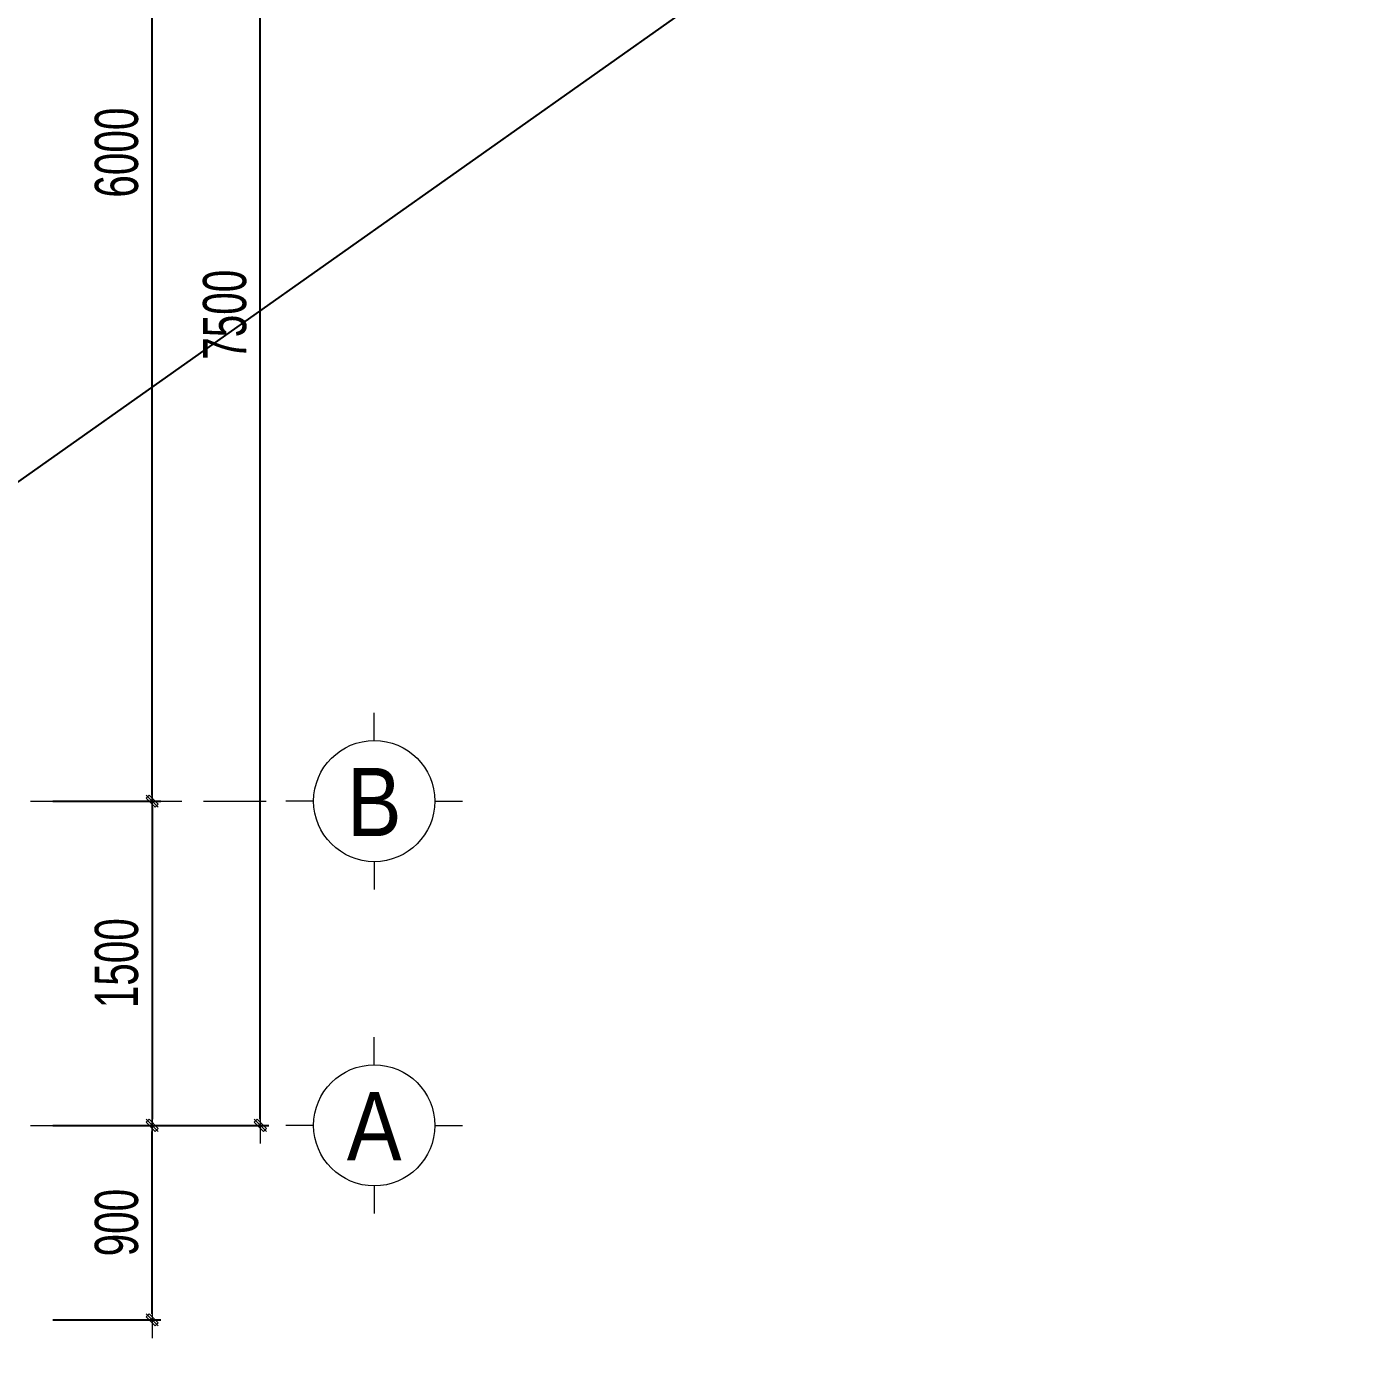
# Model space of a CAD drawing. Header units: millimetres. Extents: x -295047 to 263296, y -724756 to -308748.
# Drawn here: x 20067 to 26182, y -357399 to -351176 of the extents above; entities that cross this region are included whole.
import ezdxf
from ezdxf.enums import TextEntityAlignment as Align

# ---------------------------------------------------------------- set-up
doc = ezdxf.new("R2010")
doc.units = ezdxf.units.MM
doc.header["$MEASUREMENT"] = 0
doc.header["$PDMODE"] = 32
doc.linetypes.add('CENTERX2', pattern=[4, 2.5, -0.5, 0.5, -0.5])
doc.linetypes.add('DASHDOT', pattern=[1, 0.5, -0.25, 0, -0.25])
doc.layers.get('Defpoints').update_dxf_attribs({"color": 1})
doc.layers.add('KCS_Plotter', color=11, linetype='Continuous', plot=False)
for name, color, linetype, lineweight in [('LC Dim', 8, 'Continuous', 18), ('LC ISO', 153, 'Continuous', 13), ('LC Net manh', 219, 'Continuous', 5), ('LC Net truc', 79, 'DASHDOT', 13), ('LC Text1', 3, 'Continuous', 20)]:
    doc.layers.add(name, color=color, linetype=linetype, lineweight=lineweight)
doc.styles.add('HOATBIF', font='hoatbif.shx', dxfattribs={"width": 0.7})
doc.styles.add('LC 1', font='VHAVANB.TTF')
doc.dimstyles.new('DIM CHUAN', dxfattribs={"dimscale": 60, "dimtxt": 2.5, "dimasz": 0.35, "dimexe": 0.5, "dimexo": 0, "dimgap": 0.8, "dimtad": 1, "dimdec": 0, "dimzin": 0, "dimdsep": 46, "dimtxsty": 'HOATBIF', "dimblk1": 'DOT', "dimblk2": 'DOT', "dimsah": 1, "dimcen": -1, "dimdle": 1, "dimclrd": 256, "dimclre": 256, "dimclrt": 4, "dimadec": 3, "dimazin": 2, "dimtfac": 0.333333, "dimtdec": 0, "dimtix": 1, "dimtmove": 2, "dimatfit": 3, "dimldrblk": 'DOT', "dimfxl": 1, "dimtvp": 0.833333, "dimtolj": 1, "dimtzin": 0, "dimarcsym": 0})

# ---------------------------------------------------------------- blocks, each defined once
blk = doc.blocks.new('DOT')
at = {"layer": 'LC Dim'}
blk.add_line((-3, 0), (3, 0), dxfattribs=at)
at = {"layer": 'LC Dim', "color": 4}
blk.add_line((-1, -1), (1, 1), dxfattribs=at)
blk.add_lwpolyline([(0.5, 1), (-1, -0.5), (-0.5, -1), (1, 0.5)], close=True, dxfattribs=at)
blk = doc.blocks.new('*D310')
at = {"layer": 'Defpoints', "color": 0, "ltscale": 2, "transparency": 16777216}
for p in [(20187.1, -348757.7), (21146.8, -348757.7), (20187.1, -356257.7)]:
    blk.add_point(p, dxfattribs=at)
at = {"layer": 'LC Dim', "lineweight": -2, "ltscale": 2, "transparency": 16777216}
for p, q in [((20187.1, -348757.7), (21186.8, -348757.7)), ((21146.8, -356229.7), (21146.8, -348785.7)), ((20187.1, -356257.7), (21186.8, -356257.7))]:
    blk.add_line(p, q, dxfattribs=at)
at = {"layer": 'LC Dim', "lineweight": -2, "ltscale": 2, "transparency": 16777216, "xscale": 28, "yscale": 28, "zscale": 28}
for p, rotation in [((21146.8, -348757.7), 90), ((21146.8, -356257.7), 270)]:
    blk.add_blockref('DOT', p, dxfattribs=dict(at, rotation=rotation))
at = {"layer": 'LC Dim', "color": 4, "ltscale": 2, "transparency": 16777216, "insert": (20982.8, -352507.7), "char_height": 200, "attachment_point": 5, "rotation": 90, "style": 'HOATBIF'}
blk.add_mtext('\\A1;7500', dxfattribs=at)
blk = doc.blocks.new('_Dot')
at = {"color": 0, "linetype": 'ByBlock', "lineweight": -2}
blk.add_line((-0.5, 0), (-1, 0), dxfattribs=at)
at = {"color": 0, "linetype": 'ByBlock', "const_width": 0.5}
blk.add_lwpolyline([(-0.25, 0, 1), (0.25, 0, 1)], format="xyb", close=True, dxfattribs=at)
blk = doc.blocks.new('TTRUC')
at = {"layer": 'LC ISO'}
for p, q in [((0, 6.95), (0, 10.13)), ((-6.95, 0), (-10.13, 0)), ((6.95, 0), (10.13, 0)), ((0, -6.95), (0, -10.13))]:
    blk.add_line(p, q, dxfattribs=at)
at = {"layer": 'LC Net manh'}
blk.add_circle((0, 0), 6.95, dxfattribs=at)
blk = doc.blocks.new('*D296')
at = {"layer": 'Defpoints', "color": 0, "ltscale": 2, "transparency": 16777216}
for p in [(20187.1, -348757.7), (20646.8, -348757.7), (20187.1, -354757.7)]:
    blk.add_point(p, dxfattribs=at)
at = {"layer": 'LC Dim', "lineweight": -2, "ltscale": 2, "transparency": 16777216}
for p, q in [((20187.1, -348757.7), (20686.8, -348757.7)), ((20646.8, -354729.7), (20646.8, -348785.7)), ((20187.1, -354757.7), (20686.8, -354757.7))]:
    blk.add_line(p, q, dxfattribs=at)
at = {"layer": 'LC Dim', "lineweight": -2, "ltscale": 2, "transparency": 16777216, "xscale": 28, "yscale": 28, "zscale": 28}
for p, rotation in [((20646.8, -348757.7), 90), ((20646.8, -354757.7), 270)]:
    blk.add_blockref('DOT', p, dxfattribs=dict(at, rotation=rotation))
at = {"layer": 'LC Dim', "color": 4, "ltscale": 2, "transparency": 16777216, "insert": (20482.8, -351757.7), "char_height": 200, "attachment_point": 5, "rotation": 90, "style": 'HOATBIF'}
blk.add_mtext('\\A1;6000', dxfattribs=at)
blk = doc.blocks.new('*D297')
at = {"layer": 'Defpoints', "color": 0, "ltscale": 2, "transparency": 16777216}
for p in [(20187.1, -354757.7), (20187.1, -356257.7), (20646.8, -356257.7)]:
    blk.add_point(p, dxfattribs=at)
at = {"layer": 'LC Dim', "lineweight": -2, "ltscale": 2, "transparency": 16777216}
for p, q in [((20187.1, -354757.7), (20686.8, -354757.7)), ((20646.8, -354785.7), (20646.8, -356229.7)), ((20187.1, -356257.7), (20686.8, -356257.7))]:
    blk.add_line(p, q, dxfattribs=at)
at = {"layer": 'LC Dim', "lineweight": -2, "ltscale": 2, "transparency": 16777216, "xscale": 28, "yscale": 28, "zscale": 28}
for p, rotation in [((20646.8, -354757.7), 90), ((20646.8, -356257.7), 270)]:
    blk.add_blockref('DOT', p, dxfattribs=dict(at, rotation=rotation))
at = {"layer": 'LC Dim', "color": 4, "ltscale": 2, "transparency": 16777216, "insert": (20482.8, -355507.7), "char_height": 200, "attachment_point": 5, "rotation": 90, "style": 'HOATBIF'}
blk.add_mtext('\\A1;1500', dxfattribs=at)
blk = doc.blocks.new('*D300')
at = {"layer": 'Defpoints', "color": 0, "ltscale": 2, "transparency": 16777216}
for p in [(20187.1, -356257.7), (20646.8, -356257.7), (20187.1, -357157.7)]:
    blk.add_point(p, dxfattribs=at)
at = {"layer": 'LC Dim', "lineweight": -2, "ltscale": 2, "transparency": 16777216}
for p, q in [((20187.1, -356257.7), (20686.8, -356257.7)), ((20646.8, -357129.7), (20646.8, -356285.7)), ((20187.1, -357157.7), (20686.8, -357157.7))]:
    blk.add_line(p, q, dxfattribs=at)
at = {"layer": 'LC Dim', "lineweight": -2, "ltscale": 2, "transparency": 16777216, "xscale": 28, "yscale": 28, "zscale": 28}
for p, rotation in [((20646.8, -356257.7), 90), ((20646.8, -357157.7), 270)]:
    blk.add_blockref('DOT', p, dxfattribs=dict(at, rotation=rotation))
at = {"layer": 'LC Dim', "color": 4, "ltscale": 2, "transparency": 16777216, "insert": (20482.8, -356707.7), "char_height": 200, "attachment_point": 5, "rotation": 90, "style": 'HOATBIF'}
blk.add_mtext('\\A1;900', dxfattribs=at)

msp = doc.modelspace()

# ---------------------------------------------------------------- linework, layer by layer
at = {"layer": 'KCS_Plotter', "ltscale": 2}
msp.add_line((-1304.2, -368365.3), (32295.8, -344605.3), dxfattribs=at)
at = {"layer": 'LC Net truc', "linetype": 'CENTERX2', "ltscale": 200}
for p, q in [((2483.3, -354757.7), (21174, -354757.7)), ((2483.3, -356257.7), (21174, -356257.7))]:
    msp.add_line(p, q, dxfattribs=at)

# ---------------------------------------------------------------- block references
at = {"layer": 'LC ISO', "xscale": 40.31376784078886, "yscale": 40.31376784078886, "zscale": 40.31376784078886}
for p in [(21673.5, -354757.7), (21673.5, -356257.7)]:
    msp.add_blockref('TTRUC', p, dxfattribs=at)

# ---------------------------------------------------------------- texts
at = {"layer": 'LC Text1', "ltscale": 0.2, "style": 'LC 1', "width": 0.9}
for s, p in [('b', (21673.5, -355014.5)), ('a', (21673.5, -356514.5))]:
    msp.add_text(s, height=315.7, dxfattribs=at).set_placement(p, align=Align.BOTTOM_CENTER)

# ---------------------------------------------------------------- dimensions: what is measured, and where the dimension line sits
at = {"layer": 'LC Dim', "ltscale": 2}
for base, p1, p2, picture, middle in [((21146.8, -348757.7), (20187.1, -356257.7), (20187.1, -348757.7), '*D310', (20982.8, -352507.7)), ((20646.8, -348757.7), (20187.1, -354757.7), (20187.1, -348757.7), '*D296', (20482.8, -351757.7)), ((20646.8, -356257.7), (20187.1, -354757.7), (20187.1, -356257.7), '*D297', (20482.8, -355507.7)), ((20646.8, -356257.7), (20187.1, -357157.7), (20187.1, -356257.7), '*D300', (20482.8, -356707.7))]:
    dim = msp.add_linear_dim(base=base, p1=p1, p2=p2, angle=90, dimstyle='DIM CHUAN', override={"dimscale": 80}, dxfattribs=at)
    dim.commit()
    dim.dimension.update_dxf_attribs({"geometry": picture, "text_midpoint": middle})

doc.saveas('drawing.dxf')
